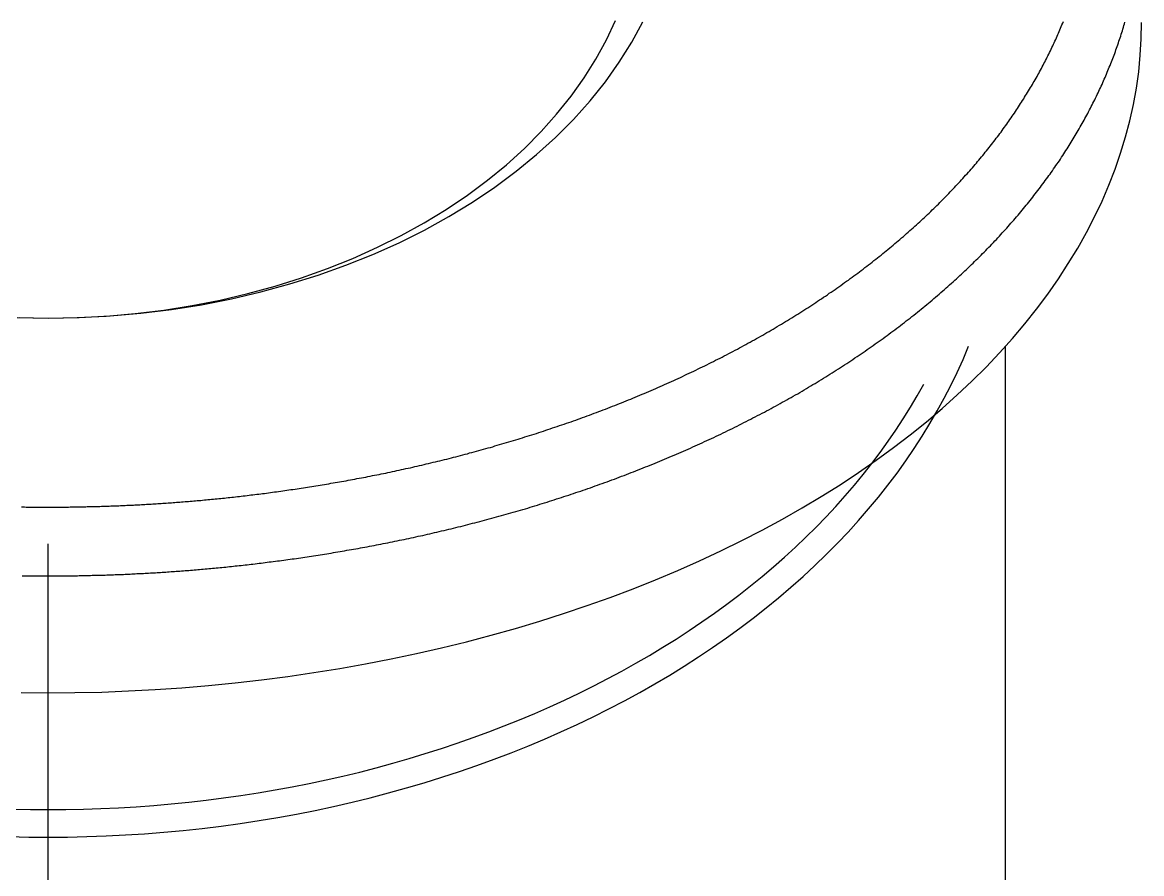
# Model space of a CAD drawing. Extents: x -12.1 to 78.5, y -19.1 to 57.9.
# Drawn here: x 64.98 to 76.49, y 39.06 to 47.81 of the extents above; entities that cross this region are included whole.
import ezdxf

# ---------------------------------------------------------------- set-up
doc = ezdxf.new("R2010")
doc.units = 0
doc.linetypes.add('CENTER', pattern=[50.8, 31.75, -6.35, 6.35, -6.35])
doc.layers.get('0').update_dxf_attribs({"linetype": 'CONTINUOUS'})
doc.layers.add('CENTER', color=1, linetype='CENTER')

msp = doc.modelspace()

# ---------------------------------------------------------------- linework, layer by layer
at = {"color": 7, "linetype": 'CONTINUOUS'}
msp.add_line((75.094, 34.141), (75.094, 44.482), dxfattribs=at)
for points in [[(64.925, 44.778, 0), (65.244, 44.773, 0), (65.563, 44.778, 0), (65.881, 44.795, 0), (66.198, 44.822, 0), (66.512, 44.861, 0), (66.824, 44.91, 0), (67.131, 44.971, 0), (67.434, 45.041, 0), (67.732, 45.123, 0), (68.023, 45.214, 0), (68.308, 45.315, 0), (68.586, 45.427, 0), (68.856, 45.547, 0), (69.116, 45.677, 0), (69.368, 45.816, 0), (69.609, 45.963, 0), (69.84, 46.119, 0), (70.06, 46.282, 0), (70.269, 46.453, 0), (70.465, 46.631, 0), (70.649, 46.815, 0), (70.82, 47.006, 0), (70.977, 47.202, 0), (71.12, 47.404, 0), (71.249, 47.61, 0), (71.364, 47.82, 0)], [(64.945, 44.778, 0), (65.244, 44.773, 0), (65.544, 44.778, 0), (65.842, 44.793, 0), (66.139, 44.819, 0), (66.434, 44.855, 0), (66.726, 44.902, 0), (67.015, 44.958, 0), (67.299, 45.025, 0), (67.579, 45.101, 0), (67.852, 45.187, 0), (68.12, 45.282, 0), (68.38, 45.386, 0), (68.633, 45.5, 0), (68.878, 45.621, 0), (69.114, 45.752, 0), (69.341, 45.89, 0), (69.558, 46.036, 0), (69.764, 46.189, 0), (69.96, 46.35, 0), (70.144, 46.517, 0), (70.316, 46.69, 0), (70.476, 46.868, 0), (70.624, 47.053, 0), (70.759, 47.242, 0), (70.88, 47.435, 0), (70.988, 47.633, 0), (71.082, 47.834, 0)], [(64.968, 40.921, 0), (65.244, 40.919, 0), (65.52, 40.921, 0), (65.796, 40.927, 0), (66.072, 40.938, 0), (66.347, 40.952, 0), (66.621, 40.971, 0), (66.895, 40.993, 0), (67.168, 41.02, 0), (67.439, 41.051, 0), (67.709, 41.086, 0), (67.978, 41.126, 0), (68.245, 41.169, 0), (68.51, 41.216, 0), (68.773, 41.267, 0), (69.034, 41.322, 0), (69.293, 41.381, 0), (69.549, 41.444, 0), (69.803, 41.51, 0), (70.054, 41.581, 0), (70.302, 41.655, 0), (70.547, 41.733, 0), (70.789, 41.815, 0), (71.028, 41.9, 0), (71.263, 41.989, 0), (71.494, 42.081, 0), (71.722, 42.176, 0), (71.946, 42.276, 0), (72.166, 42.378, 0), (72.381, 42.484, 0), (72.592, 42.593, 0), (72.799, 42.705, 0), (73.002, 42.82, 0), (73.199, 42.938, 0), (73.392, 43.059, 0), (73.58, 43.183, 0), (73.763, 43.31, 0), (73.941, 43.44, 0), (74.113, 43.572, 0), (74.28, 43.706, 0), (74.442, 43.843, 0), (74.598, 43.983, 0), (74.749, 44.125, 0), (74.894, 44.269, 0), (75.033, 44.415, 0), (75.166, 44.563, 0), (75.293, 44.714, 0), (75.414, 44.865, 0), (75.529, 45.019, 0), (75.638, 45.175, 0), (75.74, 45.332, 0), (75.837, 45.491, 0), (75.926, 45.651, 0), (76.01, 45.812, 0), (76.087, 45.974, 0), (76.157, 46.138, 0), (76.221, 46.303, 0), (76.278, 46.468, 0), (76.329, 46.635, 0), (76.373, 46.802, 0), (76.41, 46.969, 0), (76.44, 47.137, 0), (76.464, 47.306, 0), (76.481, 47.475, 0), (76.491, 47.644, 0), (76.494, 47.813, 0)], [(64.847, 39.44, 0), (65.045, 39.435, 0), (65.244, 39.434, 0), (65.443, 39.435, 0), (65.642, 39.44, 0), (65.84, 39.447, 0), (66.039, 39.457, 0), (66.237, 39.469, 0), (66.434, 39.485, 0), (66.632, 39.503, 0), (66.828, 39.525, 0), (67.024, 39.549, 0), (67.219, 39.575, 0), (67.414, 39.605, 0), (67.607, 39.637, 0), (67.8, 39.672, 0), (67.991, 39.71, 0), (68.181, 39.751, 0), (68.371, 39.794, 0), (68.559, 39.84, 0), (68.745, 39.889, 0), (68.93, 39.94, 0), (69.114, 39.994, 0), (69.296, 40.05, 0), (69.476, 40.11, 0), (69.655, 40.171, 0), (69.832, 40.236, 0), (70.007, 40.302, 0), (70.18, 40.371, 0), (70.351, 40.443, 0), (70.52, 40.517, 0), (70.687, 40.594, 0), (70.851, 40.673, 0), (71.014, 40.754, 0), (71.174, 40.837, 0), (71.331, 40.923, 0), (71.486, 41.011, 0), (71.639, 41.101, 0), (71.789, 41.194, 0), (71.936, 41.288, 0), (72.081, 41.385, 0), (72.222, 41.483, 0), (72.361, 41.584, 0), (72.497, 41.687, 0), (72.63, 41.791, 0), (72.76, 41.897, 0), (72.887, 42.005, 0), (73.011, 42.115, 0), (73.132, 42.227, 0), (73.249, 42.341, 0), (73.364, 42.456, 0), (73.475, 42.572, 0), (73.582, 42.691, 0), (73.686, 42.81, 0), (73.787, 42.932, 0), (73.884, 43.054, 0), (73.978, 43.178, 0), (74.068, 43.304, 0), (74.155, 43.43, 0), (74.238, 43.558, 0), (74.317, 43.687, 0), (74.392, 43.817, 0), (74.464, 43.948, 0), (74.532, 44.08, 0), (74.597, 44.213, 0), (74.657, 44.347, 0), (74.714, 44.482, 0)], [(64.881, 39.722, 0), (65.063, 39.718, 0), (65.244, 39.717, 0), (65.426, 39.718, 0), (65.607, 39.722, 0), (65.788, 39.728, 0), (65.97, 39.736, 0), (66.15, 39.747, 0), (66.331, 39.76, 0), (66.511, 39.776, 0), (66.691, 39.794, 0), (66.87, 39.814, 0), (67.049, 39.837, 0), (67.227, 39.862, 0), (67.404, 39.89, 0), (67.581, 39.92, 0), (67.756, 39.952, 0), (67.931, 39.987, 0), (68.105, 40.023, 0), (68.278, 40.063, 0), (68.45, 40.104, 0), (68.62, 40.148, 0), (68.79, 40.194, 0), (68.958, 40.242, 0), (69.125, 40.293, 0), (69.29, 40.346, 0), (69.454, 40.4, 0), (69.617, 40.458, 0), (69.778, 40.517, 0), (69.937, 40.578, 0), (70.095, 40.642, 0), (70.251, 40.707, 0), (70.405, 40.775, 0), (70.558, 40.844, 0), (70.708, 40.916, 0), (70.857, 40.99, 0), (71.004, 41.065, 0), (71.148, 41.143, 0), (71.291, 41.222, 0), (71.431, 41.304, 0), (71.569, 41.387, 0), (71.705, 41.472, 0), (71.839, 41.559, 0), (71.97, 41.648, 0), (72.099, 41.738, 0), (72.226, 41.83, 0), (72.35, 41.923, 0), (72.472, 42.019, 0), (72.591, 42.116, 0), (72.707, 42.214, 0), (72.821, 42.314, 0), (72.932, 42.416, 0), (73.04, 42.519, 0), (73.146, 42.623, 0), (73.248, 42.729, 0), (73.348, 42.836, 0), (73.445, 42.944, 0), (73.54, 43.054, 0), (73.631, 43.165, 0), (73.719, 43.277, 0), (73.805, 43.391, 0), (73.887, 43.505, 0), (73.966, 43.62, 0), (74.042, 43.737, 0), (74.115, 43.855, 0), (74.185, 43.973, 0), (74.252, 44.092, 0)]]:
    msp.add_polyline3d(points, dxfattribs=at)
at = {"color": 7}
for points in [[(65.244, 42.828, 0), (65.26, 42.828, 0), (65.276, 42.828, 0), (65.293, 42.828, 0), (65.309, 42.828, 0), (65.325, 42.828, 0), (65.341, 42.828, 0), (65.357, 42.828, 0), (65.373, 42.829, 0), (65.389, 42.829, 0), (65.405, 42.829, 0), (65.421, 42.829, 0), (65.438, 42.829, 0), (65.454, 42.829, 0), (65.47, 42.83, 0), (65.486, 42.83, 0), (65.502, 42.83, 0), (65.518, 42.83, 0), (65.534, 42.83, 0), (65.55, 42.831, 0), (65.566, 42.831, 0), (65.583, 42.831, 0), (65.599, 42.832, 0), (65.615, 42.832, 0), (65.631, 42.832, 0), (65.647, 42.833, 0), (65.663, 42.833, 0), (65.679, 42.833, 0), (65.695, 42.834, 0), (65.712, 42.834, 0), (65.728, 42.835, 0), (65.744, 42.835, 0), (65.76, 42.836, 0), (65.776, 42.836, 0), (65.793, 42.837, 0), (65.809, 42.837, 0), (65.825, 42.838, 0), (65.841, 42.838, 0), (65.858, 42.839, 0), (65.874, 42.839, 0), (65.89, 42.84, 0), (65.907, 42.84, 0), (65.923, 42.841, 0), (65.939, 42.842, 0), (65.956, 42.842, 0), (65.972, 42.843, 0), (65.989, 42.844, 0), (66.005, 42.844, 0), (66.022, 42.845, 0), (66.038, 42.846, 0), (66.055, 42.847, 0), (66.071, 42.847, 0), (66.088, 42.848, 0), (66.105, 42.849, 0), (66.121, 42.85, 0), (66.138, 42.851, 0), (66.154, 42.852, 0), (66.171, 42.852, 0), (66.188, 42.853, 0), (66.205, 42.854, 0), (66.222, 42.855, 0), (66.238, 42.856, 0), (66.255, 42.857, 0), (66.272, 42.858, 0), (66.289, 42.859, 0), (66.306, 42.86, 0), (66.323, 42.861, 0), (66.34, 42.862, 0), (66.357, 42.863, 0), (66.374, 42.864, 0), (66.391, 42.865, 0), (66.408, 42.867, 0), (66.426, 42.868, 0), (66.443, 42.869, 0), (66.46, 42.87, 0), (66.478, 42.871, 0), (66.495, 42.873, 0), (66.512, 42.874, 0), (66.53, 42.875, 0), (66.547, 42.876, 0), (66.565, 42.878, 0), (66.582, 42.879, 0), (66.6, 42.88, 0), (66.618, 42.882, 0), (66.635, 42.883, 0), (66.653, 42.885, 0), (66.671, 42.886, 0), (66.689, 42.887, 0), (66.707, 42.889, 0), (66.725, 42.89, 0), (66.743, 42.892, 0), (66.761, 42.894, 0), (66.779, 42.895, 0), (66.797, 42.897, 0), (66.815, 42.898, 0), (66.834, 42.9, 0), (66.852, 42.902, 0), (66.87, 42.903, 0), (66.889, 42.905, 0), (66.907, 42.907, 0), (66.926, 42.909, 0), (66.945, 42.91, 0), (66.963, 42.912, 0), (66.982, 42.914, 0), (67.001, 42.916, 0), (67.02, 42.918, 0), (67.039, 42.92, 0), (67.058, 42.922, 0), (67.077, 42.924, 0), (67.096, 42.926, 0), (67.115, 42.928, 0), (67.134, 42.93, 0), (67.153, 42.932, 0), (67.173, 42.934, 0), (67.192, 42.937, 0), (67.212, 42.939, 0), (67.231, 42.941, 0), (67.251, 42.943, 0), (67.271, 42.946, 0), (67.291, 42.948, 0), (67.311, 42.95, 0), (67.33, 42.953, 0), (67.35, 42.955, 0), (67.371, 42.958, 0), (67.391, 42.96, 0), (67.411, 42.962, 0), (67.431, 42.965, 0), (67.451, 42.968, 0), (67.472, 42.97, 0), (67.492, 42.973, 0), (67.513, 42.976, 0), (67.533, 42.978, 0), (67.554, 42.981, 0), (67.575, 42.984, 0), (67.595, 42.987, 0), (67.616, 42.99, 0), (67.637, 42.992, 0), (67.658, 42.995, 0), (67.679, 42.998, 0), (67.7, 43.001, 0), (67.721, 43.005, 0), (67.742, 43.008, 0), (67.763, 43.011, 0), (67.785, 43.014, 0), (67.806, 43.017, 0), (67.827, 43.02, 0), (67.849, 43.023, 0), (67.87, 43.027, 0), (67.892, 43.03, 0), (67.913, 43.033, 0), (67.935, 43.037, 0), (67.956, 43.04, 0), (67.978, 43.044, 0), (68, 43.047, 0), (68.022, 43.051, 0), (68.044, 43.054, 0), (68.065, 43.058, 0), (68.087, 43.062, 0), (68.109, 43.065, 0), (68.131, 43.069, 0), (68.153, 43.073, 0), (68.176, 43.077, 0), (68.198, 43.08, 0), (68.22, 43.084, 0), (68.242, 43.088, 0), (68.264, 43.092, 0), (68.287, 43.096, 0), (68.309, 43.1, 0), (68.332, 43.104, 0), (68.354, 43.108, 0), (68.376, 43.112, 0), (68.399, 43.117, 0), (68.421, 43.121, 0), (68.444, 43.125, 0), (68.467, 43.13, 0), (68.489, 43.134, 0), (68.512, 43.138, 0), (68.535, 43.143, 0), (68.557, 43.147, 0), (68.58, 43.152, 0), (68.603, 43.156, 0), (68.626, 43.161, 0), (68.649, 43.165, 0), (68.672, 43.17, 0), (68.695, 43.175, 0), (68.718, 43.179, 0), (68.74, 43.184, 0), (68.763, 43.189, 0), (68.787, 43.194, 0), (68.81, 43.199, 0), (68.833, 43.204, 0), (68.856, 43.209, 0), (68.879, 43.214, 0), (68.902, 43.219, 0), (68.925, 43.224, 0), (68.948, 43.229, 0), (68.972, 43.234, 0), (68.995, 43.24, 0), (69.018, 43.245, 0), (69.041, 43.25, 0), (69.065, 43.255, 0), (69.088, 43.261, 0), (69.112, 43.266, 0), (69.135, 43.272, 0), (69.158, 43.277, 0), (69.182, 43.283, 0), (69.205, 43.289, 0), (69.228, 43.294, 0), (69.252, 43.3, 0), (69.275, 43.306, 0), (69.299, 43.312, 0), (69.322, 43.317, 0), (69.346, 43.323, 0), (69.369, 43.329, 0), (69.393, 43.335, 0), (69.416, 43.341, 0), (69.44, 43.347, 0), (69.463, 43.353, 0), (69.487, 43.359, 0), (69.51, 43.366, 0), (69.534, 43.372, 0), (69.558, 43.378, 0), (69.581, 43.385, 0), (69.605, 43.391, 0), (69.629, 43.397, 0), (69.652, 43.404, 0), (69.676, 43.41, 0), (69.699, 43.417, 0), (69.723, 43.423, 0), (69.747, 43.43, 0), (69.77, 43.437, 0), (69.794, 43.443, 0), (69.818, 43.45, 0), (69.841, 43.457, 0), (69.865, 43.464, 0), (69.889, 43.471, 0), (69.912, 43.478, 0), (69.936, 43.485, 0), (69.96, 43.492, 0), (69.984, 43.499, 0), (70.007, 43.506, 0), (70.031, 43.513, 0), (70.055, 43.52, 0), (70.079, 43.528, 0), (70.102, 43.535, 0), (70.126, 43.542, 0), (70.15, 43.55, 0), (70.174, 43.557, 0), (70.197, 43.564, 0), (70.221, 43.572, 0), (70.245, 43.58, 0), (70.269, 43.587, 0), (70.292, 43.595, 0), (70.316, 43.602, 0), (70.34, 43.61, 0), (70.364, 43.618, 0), (70.387, 43.626, 0), (70.411, 43.634, 0), (70.435, 43.642, 0), (70.459, 43.65, 0), (70.482, 43.658, 0), (70.506, 43.666, 0), (70.53, 43.674, 0), (70.553, 43.682, 0), (70.577, 43.69, 0), (70.601, 43.699, 0), (70.624, 43.707, 0), (70.648, 43.715, 0), (70.672, 43.724, 0), (70.696, 43.732, 0), (70.719, 43.741, 0), (70.743, 43.749, 0), (70.767, 43.758, 0), (70.79, 43.767, 0), (70.814, 43.775, 0), (70.838, 43.784, 0), (70.861, 43.793, 0), (70.885, 43.802, 0), (70.909, 43.81, 0), (70.932, 43.819, 0), (70.956, 43.828, 0), (70.979, 43.837, 0), (71.003, 43.847, 0), (71.026, 43.856, 0), (71.05, 43.865, 0), (71.073, 43.874, 0), (71.097, 43.883, 0), (71.121, 43.893, 0), (71.144, 43.902, 0), (71.168, 43.911, 0), (71.191, 43.921, 0), (71.215, 43.931, 0), (71.238, 43.94, 0), (71.261, 43.95, 0), (71.285, 43.959, 0), (71.308, 43.969, 0), (71.332, 43.979, 0), (71.355, 43.989, 0), (71.378, 43.998, 0), (71.401, 44.008, 0), (71.425, 44.018, 0), (71.448, 44.028, 0), (71.471, 44.038, 0), (71.495, 44.048, 0), (71.518, 44.058, 0), (71.541, 44.069, 0), (71.564, 44.079, 0), (71.587, 44.089, 0), (71.61, 44.099, 0), (71.633, 44.11, 0), (71.656, 44.12, 0), (71.68, 44.131, 0), (71.703, 44.141, 0), (71.725, 44.152, 0), (71.749, 44.162, 0), (71.771, 44.173, 0), (71.794, 44.184, 0), (71.817, 44.194, 0), (71.84, 44.205, 0), (71.863, 44.216, 0), (71.886, 44.227, 0), (71.908, 44.238, 0), (71.931, 44.249, 0), (71.954, 44.26, 0), (71.977, 44.271, 0), (71.999, 44.282, 0), (72.022, 44.293, 0), (72.044, 44.304, 0), (72.067, 44.315, 0), (72.089, 44.327, 0), (72.112, 44.338, 0), (72.134, 44.349, 0), (72.157, 44.361, 0), (72.179, 44.372, 0), (72.201, 44.384, 0), (72.224, 44.395, 0), (72.246, 44.407, 0), (72.268, 44.419, 0), (72.29, 44.43, 0), (72.312, 44.442, 0), (72.335, 44.454, 0), (72.357, 44.465, 0), (72.379, 44.477, 0), (72.401, 44.489, 0), (72.422, 44.501, 0), (72.444, 44.513, 0), (72.466, 44.525, 0), (72.488, 44.537, 0), (72.51, 44.549, 0), (72.532, 44.562, 0), (72.553, 44.574, 0), (72.575, 44.586, 0), (72.597, 44.598, 0), (72.618, 44.611, 0), (72.64, 44.623, 0), (72.661, 44.635, 0), (72.682, 44.648, 0), (72.704, 44.66, 0), (72.725, 44.673, 0), (72.746, 44.685, 0), (72.768, 44.698, 0), (72.789, 44.711, 0), (72.81, 44.724, 0), (72.831, 44.736, 0), (72.852, 44.749, 0), (72.873, 44.762, 0), (72.894, 44.775, 0), (72.915, 44.788, 0), (72.936, 44.801, 0), (72.956, 44.814, 0), (72.977, 44.827, 0), (72.998, 44.84, 0), (73.018, 44.853, 0), (73.039, 44.866, 0), (73.059, 44.879, 0), (73.08, 44.892, 0), (73.1, 44.906, 0), (73.121, 44.919, 0), (73.141, 44.932, 0), (73.161, 44.946, 0), (73.181, 44.959, 0), (73.201, 44.972, 0), (73.222, 44.986, 0), (73.242, 44.999, 0), (73.261, 45.013, 0), (73.281, 45.027, 0), (73.301, 45.04, 0), (73.321, 45.054, 0), (73.341, 45.068, 0), (73.36, 45.081, 0), (73.38, 45.095, 0), (73.4, 45.109, 0), (73.419, 45.123, 0), (73.439, 45.137, 0), (73.458, 45.151, 0), (73.477, 45.164, 0), (73.496, 45.178, 0), (73.516, 45.192, 0), (73.535, 45.206, 0), (73.554, 45.221, 0), (73.573, 45.235, 0), (73.592, 45.249, 0), (73.61, 45.263, 0), (73.629, 45.277, 0), (73.648, 45.291, 0), (73.667, 45.306, 0), (73.685, 45.32, 0), (73.704, 45.334, 0), (73.722, 45.349, 0), (73.74, 45.363, 0), (73.759, 45.377, 0), (73.777, 45.392, 0), (73.795, 45.406, 0), (73.813, 45.421, 0), (73.831, 45.435, 0), (73.849, 45.45, 0), (73.867, 45.465, 0), (73.885, 45.479, 0), (73.903, 45.494, 0), (73.921, 45.509, 0), (73.938, 45.523, 0), (73.956, 45.538, 0), (73.973, 45.553, 0), (73.991, 45.568, 0), (74.008, 45.582, 0), (74.025, 45.597, 0), (74.043, 45.612, 0), (74.06, 45.627, 0), (74.077, 45.642, 0), (74.094, 45.657, 0), (74.111, 45.672, 0), (74.127, 45.687, 0), (74.144, 45.702, 0), (74.161, 45.717, 0), (74.177, 45.732, 0), (74.194, 45.747, 0), (74.211, 45.762, 0), (74.227, 45.777, 0), (74.243, 45.792, 0), (74.26, 45.808, 0), (74.276, 45.823, 0), (74.292, 45.838, 0), (74.308, 45.853, 0), (74.324, 45.869, 0), (74.34, 45.884, 0), (74.356, 45.899, 0), (74.371, 45.914, 0), (74.387, 45.93, 0), (74.403, 45.945, 0), (74.418, 45.961, 0), (74.433, 45.976, 0), (74.449, 45.992, 0), (74.464, 46.007, 0), (74.479, 46.022, 0), (74.494, 46.038, 0), (74.51, 46.053, 0), (74.524, 46.069, 0), (74.539, 46.084, 0), (74.554, 46.1, 0), (74.569, 46.116, 0), (74.584, 46.131, 0), (74.598, 46.147, 0), (74.613, 46.162, 0), (74.627, 46.178, 0), (74.641, 46.194, 0), (74.656, 46.209, 0), (74.67, 46.225, 0), (74.684, 46.241, 0), (74.698, 46.256, 0), (74.712, 46.272, 0), (74.726, 46.288, 0), (74.74, 46.304, 0), (74.753, 46.319, 0), (74.767, 46.335, 0), (74.781, 46.351, 0), (74.794, 46.367, 0), (74.807, 46.383, 0), (74.821, 46.398, 0), (74.834, 46.414, 0), (74.847, 46.43, 0), (74.86, 46.446, 0), (74.873, 46.462, 0), (74.886, 46.478, 0), (74.899, 46.494, 0), (74.912, 46.51, 0), (74.925, 46.526, 0), (74.937, 46.542, 0), (74.95, 46.558, 0), (74.962, 46.574, 0), (74.975, 46.59, 0), (74.987, 46.606, 0), (74.999, 46.622, 0), (75.011, 46.638, 0), (75.024, 46.654, 0), (75.036, 46.67, 0), (75.048, 46.686, 0), (75.059, 46.702, 0), (75.071, 46.718, 0), (75.083, 46.735, 0), (75.095, 46.751, 0), (75.106, 46.767, 0), (75.118, 46.783, 0), (75.129, 46.799, 0), (75.14, 46.815, 0), (75.152, 46.832, 0), (75.163, 46.848, 0), (75.174, 46.864, 0), (75.185, 46.88, 0), (75.196, 46.897, 0), (75.207, 46.913, 0), (75.218, 46.929, 0), (75.228, 46.945, 0), (75.239, 46.962, 0), (75.249, 46.978, 0), (75.26, 46.994, 0), (75.27, 47.011, 0), (75.281, 47.027, 0), (75.291, 47.043, 0), (75.301, 47.06, 0), (75.311, 47.076, 0), (75.321, 47.092, 0), (75.331, 47.109, 0), (75.341, 47.125, 0), (75.351, 47.142, 0), (75.361, 47.158, 0), (75.371, 47.174, 0), (75.38, 47.191, 0), (75.39, 47.207, 0), (75.399, 47.224, 0), (75.408, 47.24, 0), (75.418, 47.257, 0), (75.427, 47.273, 0), (75.436, 47.289, 0), (75.445, 47.306, 0), (75.454, 47.322, 0), (75.463, 47.339, 0), (75.472, 47.355, 0), (75.481, 47.372, 0), (75.489, 47.389, 0), (75.498, 47.405, 0), (75.506, 47.422, 0), (75.515, 47.438, 0), (75.523, 47.455, 0), (75.531, 47.471, 0), (75.54, 47.488, 0), (75.548, 47.505, 0), (75.556, 47.521, 0), (75.564, 47.538, 0), (75.572, 47.554, 0), (75.58, 47.571, 0), (75.588, 47.588, 0), (75.595, 47.604, 0), (75.603, 47.621, 0), (75.61, 47.638, 0), (75.618, 47.654, 0), (75.625, 47.671, 0), (75.633, 47.687, 0), (75.64, 47.704, 0), (75.647, 47.721, 0), (75.654, 47.737, 0), (75.661, 47.754, 0), (75.668, 47.771, 0), (75.675, 47.788, 0), (75.682, 47.804, 0), (75.689, 47.821, 0)], [(65.244, 42.121, 0), (65.261, 42.121, 0), (65.278, 42.121, 0), (65.295, 42.121, 0), (65.311, 42.121, 0), (65.328, 42.121, 0), (65.345, 42.121, 0), (65.362, 42.121, 0), (65.378, 42.121, 0), (65.395, 42.122, 0), (65.412, 42.122, 0), (65.429, 42.122, 0), (65.445, 42.122, 0), (65.462, 42.122, 0), (65.479, 42.123, 0), (65.496, 42.123, 0), (65.512, 42.123, 0), (65.529, 42.123, 0), (65.546, 42.123, 0), (65.563, 42.124, 0), (65.579, 42.124, 0), (65.596, 42.124, 0), (65.613, 42.125, 0), (65.63, 42.125, 0), (65.646, 42.125, 0), (65.663, 42.126, 0), (65.68, 42.126, 0), (65.697, 42.127, 0), (65.714, 42.127, 0), (65.73, 42.127, 0), (65.747, 42.128, 0), (65.764, 42.128, 0), (65.781, 42.129, 0), (65.798, 42.129, 0), (65.815, 42.13, 0), (65.832, 42.13, 0), (65.849, 42.131, 0), (65.865, 42.131, 0), (65.882, 42.132, 0), (65.899, 42.133, 0), (65.916, 42.133, 0), (65.933, 42.134, 0), (65.95, 42.135, 0), (65.967, 42.135, 0), (65.984, 42.136, 0), (66.001, 42.137, 0), (66.019, 42.137, 0), (66.036, 42.138, 0), (66.053, 42.139, 0), (66.07, 42.14, 0), (66.087, 42.14, 0), (66.105, 42.141, 0), (66.122, 42.142, 0), (66.139, 42.143, 0), (66.156, 42.144, 0), (66.174, 42.145, 0), (66.191, 42.145, 0), (66.208, 42.146, 0), (66.226, 42.147, 0), (66.243, 42.148, 0), (66.261, 42.149, 0), (66.278, 42.15, 0), (66.296, 42.151, 0), (66.313, 42.152, 0), (66.331, 42.153, 0), (66.349, 42.154, 0), (66.366, 42.155, 0), (66.384, 42.156, 0), (66.402, 42.157, 0), (66.419, 42.159, 0), (66.437, 42.16, 0), (66.455, 42.161, 0), (66.473, 42.162, 0), (66.491, 42.163, 0), (66.509, 42.165, 0), (66.527, 42.166, 0), (66.545, 42.167, 0), (66.563, 42.169, 0), (66.581, 42.17, 0), (66.6, 42.171, 0), (66.618, 42.172, 0), (66.636, 42.174, 0), (66.654, 42.175, 0), (66.673, 42.177, 0), (66.691, 42.178, 0), (66.71, 42.18, 0), (66.728, 42.181, 0), (66.747, 42.183, 0), (66.766, 42.184, 0), (66.784, 42.186, 0), (66.803, 42.187, 0), (66.822, 42.189, 0), (66.841, 42.191, 0), (66.86, 42.192, 0), (66.879, 42.194, 0), (66.898, 42.196, 0), (66.917, 42.197, 0), (66.936, 42.199, 0), (66.955, 42.201, 0), (66.974, 42.203, 0), (66.993, 42.205, 0), (67.013, 42.207, 0), (67.032, 42.209, 0), (67.052, 42.211, 0), (67.071, 42.212, 0), (67.091, 42.215, 0), (67.111, 42.217, 0), (67.13, 42.219, 0), (67.15, 42.221, 0), (67.17, 42.223, 0), (67.19, 42.225, 0), (67.21, 42.227, 0), (67.23, 42.229, 0), (67.251, 42.231, 0), (67.271, 42.234, 0), (67.291, 42.236, 0), (67.311, 42.238, 0), (67.332, 42.241, 0), (67.352, 42.243, 0), (67.373, 42.246, 0), (67.394, 42.248, 0), (67.414, 42.251, 0), (67.435, 42.253, 0), (67.456, 42.256, 0), (67.477, 42.258, 0), (67.498, 42.261, 0), (67.519, 42.264, 0), (67.54, 42.266, 0), (67.561, 42.269, 0), (67.583, 42.272, 0), (67.604, 42.275, 0), (67.626, 42.277, 0), (67.647, 42.28, 0), (67.668, 42.283, 0), (67.69, 42.286, 0), (67.712, 42.289, 0), (67.734, 42.292, 0), (67.755, 42.295, 0), (67.777, 42.298, 0), (67.799, 42.301, 0), (67.821, 42.304, 0), (67.843, 42.308, 0), (67.865, 42.311, 0), (67.887, 42.314, 0), (67.909, 42.318, 0), (67.931, 42.321, 0), (67.954, 42.324, 0), (67.976, 42.328, 0), (67.999, 42.331, 0), (68.021, 42.335, 0), (68.043, 42.338, 0), (68.066, 42.342, 0), (68.089, 42.345, 0), (68.111, 42.349, 0), (68.134, 42.353, 0), (68.157, 42.356, 0), (68.18, 42.36, 0), (68.202, 42.364, 0), (68.225, 42.368, 0), (68.248, 42.372, 0), (68.271, 42.376, 0), (68.294, 42.38, 0), (68.317, 42.384, 0), (68.34, 42.388, 0), (68.364, 42.392, 0), (68.387, 42.396, 0), (68.41, 42.4, 0), (68.433, 42.404, 0), (68.457, 42.408, 0), (68.48, 42.413, 0), (68.503, 42.417, 0), (68.527, 42.421, 0), (68.55, 42.426, 0), (68.574, 42.43, 0), (68.597, 42.435, 0), (68.621, 42.439, 0), (68.644, 42.444, 0), (68.668, 42.448, 0), (68.692, 42.453, 0), (68.716, 42.458, 0), (68.739, 42.462, 0), (68.763, 42.467, 0), (68.787, 42.472, 0), (68.811, 42.477, 0), (68.835, 42.482, 0), (68.859, 42.487, 0), (68.882, 42.492, 0), (68.906, 42.497, 0), (68.93, 42.502, 0), (68.954, 42.507, 0), (68.978, 42.512, 0), (69.003, 42.517, 0), (69.027, 42.523, 0), (69.051, 42.528, 0), (69.075, 42.533, 0), (69.099, 42.538, 0), (69.123, 42.544, 0), (69.148, 42.549, 0), (69.172, 42.555, 0), (69.196, 42.56, 0), (69.22, 42.566, 0), (69.245, 42.572, 0), (69.269, 42.577, 0), (69.293, 42.583, 0), (69.318, 42.589, 0), (69.342, 42.595, 0), (69.367, 42.6, 0), (69.391, 42.606, 0), (69.415, 42.612, 0), (69.44, 42.618, 0), (69.464, 42.624, 0), (69.489, 42.63, 0), (69.513, 42.637, 0), (69.538, 42.643, 0), (69.562, 42.649, 0), (69.587, 42.655, 0), (69.611, 42.662, 0), (69.636, 42.668, 0), (69.66, 42.674, 0), (69.685, 42.681, 0), (69.71, 42.687, 0), (69.734, 42.694, 0), (69.759, 42.7, 0), (69.783, 42.707, 0), (69.808, 42.714, 0), (69.833, 42.721, 0), (69.857, 42.727, 0), (69.882, 42.734, 0), (69.907, 42.741, 0), (69.931, 42.748, 0), (69.956, 42.755, 0), (69.981, 42.762, 0), (70.005, 42.769, 0), (70.03, 42.776, 0), (70.055, 42.783, 0), (70.079, 42.79, 0), (70.104, 42.797, 0), (70.129, 42.805, 0), (70.154, 42.812, 0), (70.178, 42.819, 0), (70.203, 42.827, 0), (70.228, 42.834, 0), (70.253, 42.842, 0), (70.278, 42.849, 0), (70.302, 42.857, 0), (70.327, 42.865, 0), (70.352, 42.873, 0), (70.377, 42.88, 0), (70.401, 42.888, 0), (70.426, 42.896, 0), (70.451, 42.904, 0), (70.476, 42.912, 0), (70.501, 42.92, 0), (70.525, 42.928, 0), (70.55, 42.936, 0), (70.575, 42.944, 0), (70.6, 42.952, 0), (70.624, 42.961, 0), (70.649, 42.969, 0), (70.674, 42.977, 0), (70.699, 42.986, 0), (70.724, 42.994, 0), (70.748, 43.002, 0), (70.773, 43.011, 0), (70.798, 43.02, 0), (70.823, 43.028, 0), (70.847, 43.037, 0), (70.872, 43.046, 0), (70.897, 43.054, 0), (70.922, 43.063, 0), (70.946, 43.072, 0), (70.971, 43.081, 0), (70.996, 43.09, 0), (71.02, 43.099, 0), (71.045, 43.108, 0), (71.07, 43.117, 0), (71.095, 43.127, 0), (71.119, 43.136, 0), (71.144, 43.145, 0), (71.169, 43.154, 0), (71.193, 43.164, 0), (71.218, 43.173, 0), (71.243, 43.183, 0), (71.267, 43.192, 0), (71.292, 43.202, 0), (71.316, 43.212, 0), (71.341, 43.221, 0), (71.366, 43.231, 0), (71.39, 43.241, 0), (71.415, 43.251, 0), (71.439, 43.261, 0), (71.464, 43.27, 0), (71.488, 43.28, 0), (71.513, 43.29, 0), (71.537, 43.3, 0), (71.562, 43.311, 0), (71.586, 43.321, 0), (71.611, 43.331, 0), (71.635, 43.341, 0), (71.659, 43.352, 0), (71.684, 43.362, 0), (71.708, 43.373, 0), (71.732, 43.383, 0), (71.757, 43.394, 0), (71.781, 43.404, 0), (71.805, 43.415, 0), (71.829, 43.426, 0), (71.853, 43.436, 0), (71.878, 43.447, 0), (71.902, 43.458, 0), (71.926, 43.469, 0), (71.95, 43.48, 0), (71.974, 43.491, 0), (71.998, 43.502, 0), (72.022, 43.513, 0), (72.046, 43.524, 0), (72.07, 43.535, 0), (72.094, 43.546, 0), (72.118, 43.558, 0), (72.142, 43.569, 0), (72.166, 43.58, 0), (72.19, 43.592, 0), (72.213, 43.603, 0), (72.237, 43.615, 0), (72.261, 43.626, 0), (72.285, 43.638, 0), (72.308, 43.65, 0), (72.332, 43.661, 0), (72.356, 43.673, 0), (72.379, 43.685, 0), (72.403, 43.697, 0), (72.426, 43.709, 0), (72.45, 43.721, 0), (72.473, 43.733, 0), (72.496, 43.745, 0), (72.52, 43.757, 0), (72.543, 43.769, 0), (72.566, 43.781, 0), (72.59, 43.793, 0), (72.613, 43.806, 0), (72.636, 43.818, 0), (72.659, 43.83, 0), (72.682, 43.843, 0), (72.705, 43.855, 0), (72.728, 43.868, 0), (72.751, 43.88, 0), (72.774, 43.893, 0), (72.797, 43.906, 0), (72.82, 43.918, 0), (72.843, 43.931, 0), (72.865, 43.944, 0), (72.888, 43.957, 0), (72.91, 43.97, 0), (72.933, 43.983, 0), (72.956, 43.995, 0), (72.978, 44.008, 0), (73.001, 44.022, 0), (73.023, 44.035, 0), (73.045, 44.048, 0), (73.068, 44.061, 0), (73.09, 44.074, 0), (73.112, 44.088, 0), (73.134, 44.101, 0), (73.156, 44.114, 0), (73.178, 44.128, 0), (73.201, 44.141, 0), (73.222, 44.155, 0), (73.244, 44.168, 0), (73.266, 44.182, 0), (73.288, 44.196, 0), (73.31, 44.209, 0), (73.332, 44.223, 0), (73.353, 44.237, 0), (73.375, 44.25, 0), (73.396, 44.264, 0), (73.418, 44.278, 0), (73.439, 44.292, 0), (73.46, 44.306, 0), (73.482, 44.32, 0), (73.503, 44.334, 0), (73.524, 44.348, 0), (73.545, 44.362, 0), (73.567, 44.376, 0), (73.588, 44.391, 0), (73.609, 44.405, 0), (73.629, 44.419, 0), (73.65, 44.433, 0), (73.671, 44.448, 0), (73.692, 44.462, 0), (73.712, 44.477, 0), (73.733, 44.491, 0), (73.754, 44.506, 0), (73.774, 44.52, 0), (73.794, 44.535, 0), (73.815, 44.549, 0), (73.835, 44.564, 0), (73.855, 44.579, 0), (73.875, 44.593, 0), (73.895, 44.608, 0), (73.915, 44.623, 0), (73.936, 44.638, 0), (73.955, 44.653, 0), (73.975, 44.667, 0), (73.995, 44.682, 0), (74.015, 44.697, 0), (74.034, 44.712, 0), (74.054, 44.727, 0), (74.073, 44.743, 0), (74.093, 44.758, 0), (74.112, 44.773, 0), (74.131, 44.788, 0), (74.15, 44.803, 0), (74.17, 44.819, 0), (74.189, 44.834, 0), (74.208, 44.849, 0), (74.227, 44.864, 0), (74.246, 44.88, 0), (74.264, 44.895, 0), (74.283, 44.911, 0), (74.302, 44.926, 0), (74.32, 44.941, 0), (74.339, 44.957, 0), (74.357, 44.973, 0), (74.375, 44.988, 0), (74.394, 45.004, 0), (74.412, 45.019, 0), (74.43, 45.035, 0), (74.448, 45.051, 0), (74.466, 45.066, 0), (74.484, 45.082, 0), (74.502, 45.098, 0), (74.519, 45.114, 0), (74.537, 45.13, 0), (74.555, 45.145, 0), (74.572, 45.161, 0), (74.59, 45.177, 0), (74.607, 45.193, 0), (74.624, 45.209, 0), (74.641, 45.225, 0), (74.659, 45.241, 0), (74.676, 45.257, 0), (74.693, 45.273, 0), (74.71, 45.289, 0), (74.726, 45.305, 0), (74.743, 45.322, 0), (74.76, 45.338, 0), (74.776, 45.354, 0), (74.793, 45.37, 0), (74.809, 45.386, 0), (74.826, 45.402, 0), (74.842, 45.419, 0), (74.858, 45.435, 0), (74.874, 45.451, 0), (74.89, 45.468, 0), (74.906, 45.484, 0), (74.922, 45.5, 0), (74.938, 45.517, 0), (74.954, 45.533, 0), (74.969, 45.549, 0), (74.985, 45.566, 0), (75, 45.582, 0), (75.016, 45.599, 0), (75.031, 45.615, 0), (75.046, 45.632, 0), (75.061, 45.648, 0), (75.076, 45.665, 0), (75.091, 45.681, 0), (75.106, 45.698, 0), (75.121, 45.715, 0), (75.136, 45.731, 0), (75.15, 45.748, 0), (75.165, 45.764, 0), (75.18, 45.781, 0), (75.194, 45.798, 0), (75.208, 45.815, 0), (75.223, 45.831, 0), (75.237, 45.848, 0), (75.251, 45.865, 0), (75.265, 45.882, 0), (75.279, 45.898, 0), (75.293, 45.915, 0), (75.306, 45.932, 0), (75.32, 45.949, 0), (75.334, 45.965, 0), (75.347, 45.982, 0), (75.361, 45.999, 0), (75.374, 46.016, 0), (75.387, 46.033, 0), (75.4, 46.05, 0), (75.414, 46.067, 0), (75.427, 46.084, 0), (75.44, 46.101, 0), (75.453, 46.118, 0), (75.465, 46.135, 0), (75.478, 46.152, 0), (75.491, 46.169, 0), (75.503, 46.186, 0), (75.516, 46.203, 0), (75.528, 46.22, 0), (75.54, 46.237, 0), (75.553, 46.254, 0), (75.565, 46.271, 0), (75.577, 46.288, 0), (75.589, 46.306, 0), (75.601, 46.323, 0), (75.613, 46.34, 0), (75.624, 46.357, 0), (75.636, 46.374, 0), (75.648, 46.391, 0), (75.659, 46.408, 0), (75.671, 46.426, 0), (75.682, 46.443, 0), (75.693, 46.46, 0), (75.704, 46.477, 0), (75.715, 46.495, 0), (75.727, 46.512, 0), (75.737, 46.529, 0), (75.748, 46.547, 0), (75.759, 46.564, 0), (75.77, 46.581, 0), (75.78, 46.599, 0), (75.791, 46.616, 0), (75.802, 46.633, 0), (75.812, 46.651, 0), (75.822, 46.668, 0), (75.832, 46.685, 0), (75.843, 46.703, 0), (75.853, 46.72, 0), (75.863, 46.738, 0), (75.873, 46.755, 0), (75.882, 46.773, 0), (75.892, 46.79, 0), (75.902, 46.807, 0), (75.911, 46.825, 0), (75.921, 46.843, 0), (75.93, 46.86, 0), (75.94, 46.877, 0), (75.949, 46.895, 0), (75.958, 46.913, 0), (75.967, 46.93, 0), (75.976, 46.948, 0), (75.985, 46.965, 0), (75.994, 46.983, 0), (76.003, 47, 0), (76.012, 47.018, 0), (76.02, 47.035, 0), (76.029, 47.053, 0), (76.037, 47.071, 0), (76.046, 47.088, 0), (76.054, 47.106, 0), (76.062, 47.123, 0), (76.071, 47.141, 0), (76.079, 47.159, 0), (76.087, 47.176, 0), (76.095, 47.194, 0), (76.103, 47.212, 0), (76.11, 47.229, 0), (76.118, 47.247, 0), (76.126, 47.265, 0), (76.133, 47.282, 0), (76.141, 47.3, 0), (76.148, 47.318, 0), (76.155, 47.336, 0), (76.162, 47.353, 0), (76.17, 47.371, 0), (76.177, 47.389, 0), (76.184, 47.407, 0), (76.191, 47.424, 0), (76.197, 47.442, 0), (76.204, 47.46, 0), (76.211, 47.477, 0), (76.217, 47.495, 0), (76.224, 47.513, 0), (76.23, 47.531, 0), (76.237, 47.549, 0), (76.243, 47.566, 0), (76.249, 47.584, 0), (76.255, 47.602, 0), (76.261, 47.62, 0), (76.267, 47.638, 0), (76.273, 47.656, 0), (76.279, 47.673, 0), (76.285, 47.691, 0), (76.29, 47.709, 0), (76.296, 47.727, 0), (76.302, 47.745, 0), (76.307, 47.763, 0), (76.312, 47.78, 0), (76.318, 47.798, 0), (76.323, 47.816, 0)], [(64.97, 42.83, 0), (64.987, 42.83, 0), (65.003, 42.83, 0), (65.019, 42.829, 0), (65.035, 42.829, 0), (65.051, 42.829, 0), (65.067, 42.829, 0), (65.083, 42.829, 0), (65.099, 42.829, 0), (65.115, 42.828, 0), (65.131, 42.828, 0), (65.147, 42.828, 0), (65.164, 42.828, 0), (65.18, 42.828, 0), (65.196, 42.828, 0), (65.212, 42.828, 0), (65.228, 42.828, 0), (65.244, 42.828, 0)], [(64.976, 42.123, 0), (64.993, 42.123, 0), (65.01, 42.122, 0), (65.026, 42.122, 0), (65.043, 42.122, 0), (65.06, 42.122, 0), (65.077, 42.122, 0), (65.093, 42.122, 0), (65.11, 42.121, 0), (65.127, 42.121, 0), (65.144, 42.121, 0), (65.16, 42.121, 0), (65.177, 42.121, 0), (65.194, 42.121, 0), (65.211, 42.121, 0), (65.228, 42.121, 0), (65.244, 42.121, 0)]]:
    msp.add_polyline3d(points, dxfattribs=at)
at = {"layer": 'CENTER', "color": 1, "linetype": 'CENTER'}
msp.add_line((65.244, -2), (65.244, 57.91), dxfattribs=at)

doc.saveas('drawing.dxf')
